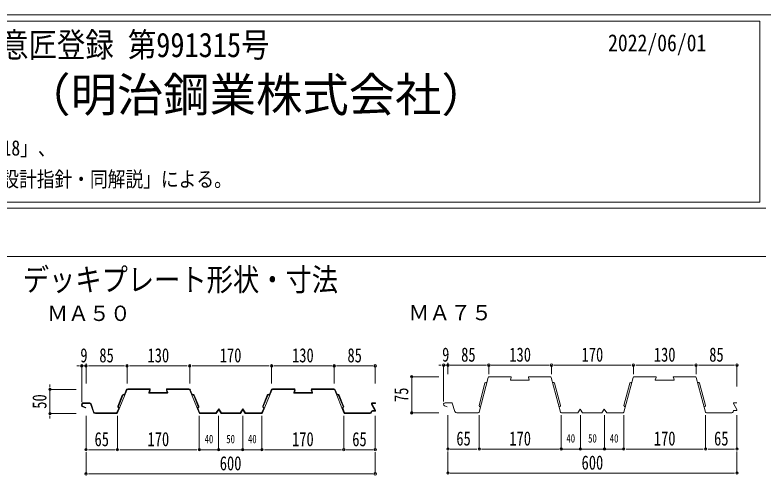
# Model space of a CAD drawing. Units: millimetres, scale not verified. Extents: x -2848 to 2848, y -2045 to 2045.
# Drawn here: x -1297 to -58, y 1283 to 2045 of the extents above; entities that cross this region are included whole.
import ezdxf
from ezdxf.enums import TextEntityAlignment as Align

# ---------------------------------------------------------------- set-up
doc = ezdxf.new("R2010")
doc.units = ezdxf.units.MM
doc.header["$LTSCALE"] = 8
doc.header["$PDMODE"] = 32
doc.header["$PDSIZE"] = 4
for name, color, linetype, lineweight in [('0-0_特記', 4, 'Continuous', 9), ('0-4_16', 7, 'Continuous', 18), ('0-5_32', 4, 'Continuous', 9), ('0-7_64', 3, 'Continuous', 18), ('0-E_TOKKI', 7, 'Continuous', 9)]:
    doc.layers.add(name, color=color, linetype=linetype, lineweight=lineweight)
doc.styles.add('ＭＳ ゴシック', font='')
doc.styles.get('ＭＳ ゴシック').set_extended_font_data('MS Gothic')

msp = doc.modelspace()

# ---------------------------------------------------------------- linework, layer by layer
at = {"layer": '0-0_特記', "color": 7, "lineweight": 18}
msp.add_line((-63.403, 2034.544), (-63.403, 1734.651), dxfattribs=at)
at = {"layer": '0-4_16'}
for p, q in [((-2848.301, 2044.544), (2848.301, 2044.544)), ((-2836.809, 2034.544), (-63.403, 2034.544))]:
    msp.add_line(p, q, dxfattribs=at)
at = {"layer": '0-5_32', "color": 7, "lineweight": 18}
for p, q in [((-2848.301, 1724.651), (-53.403, 1724.651)), ((-2836.809, 1734.651), (-63.403, 1734.651))]:
    msp.add_line(p, q, dxfattribs=at)
at = {"layer": '0-5_32', "color": 2, "lineweight": 18}
msp.add_line((-2848.301, 1644.651), (-53.403, 1644.651), dxfattribs=at)
at = {"layer": '0-E_TOKKI', "lineweight": 18}
for p, q in [((-1190.651, 1463.784), (-1194.641, 1463.784)), ((-1186.662, 1403.514), (-1186.662, 1463.784)), ((-1186.662, 1463.784), (-1179.48, 1463.784)), ((-1179.48, 1467.774), (-1179.48, 1463.784)), ((-1179.48, 1434.705), (-1179.48, 1463.784)), ((-1175.49, 1463.784), (-1171.501, 1463.784)), ((-1175.49, 1463.784), (-1171.501, 1463.784)), ((-1171.501, 1463.784), (-1163.521, 1463.784)), ((-1171.501, 1463.784), (-1119.634, 1463.784)), ((-1115.645, 1463.784), (-1119.634, 1463.784)), ((-1111.655, 1434.705), (-1111.655, 1463.784)), ((-1107.666, 1463.784), (-1103.676, 1463.784)), ((-1103.676, 1463.784), (-1015.902, 1463.784)), ((-1011.913, 1463.784), (-1015.902, 1463.784)), ((-1007.923, 1434.705), (-1007.923, 1463.784)), ((-1003.934, 1463.784), (-999.944, 1463.784)), ((-999.944, 1463.784), (-880.253, 1463.784)), ((-876.263, 1463.784), (-880.253, 1463.784)), ((-872.274, 1434.705), (-872.274, 1463.784)), ((-868.284, 1463.784), (-864.294, 1463.784)), ((-864.294, 1463.784), (-776.521, 1463.784)), ((-772.531, 1463.784), (-776.521, 1463.784)), ((-768.542, 1434.705), (-768.542, 1463.784)), ((-764.552, 1463.784), (-760.562, 1463.784)), ((-760.562, 1463.784), (-708.697, 1463.784)), ((-704.706, 1463.784), (-708.697, 1463.784)), ((-700.717, 1434.705), (-700.717, 1463.784)), ((-591.35, 1464.937), (-595.34, 1464.937)), ((-587.36, 1404.666), (-587.36, 1464.937)), ((-587.36, 1464.937), (-580.178, 1464.937)), ((-580.178, 1468.926), (-580.178, 1464.937)), ((-580.178, 1449.838), (-580.178, 1464.937)), ((-576.189, 1464.937), (-572.199, 1464.937)), ((-576.189, 1464.937), (-572.199, 1464.937)), ((-572.199, 1464.937), (-564.22, 1464.937)), ((-572.199, 1464.937), (-520.334, 1464.937)), ((-516.344, 1464.937), (-520.334, 1464.937)), ((-512.354, 1449.838), (-512.354, 1464.937)), ((-512.354, 1449.838), (-512.354, 1464.937)), ((-508.364, 1464.937), (-504.374, 1464.937)), ((-504.374, 1464.937), (-416.602, 1464.937)), ((-412.612, 1464.937), (-416.602, 1464.937)), ((-408.622, 1449.838), (-408.622, 1464.937)), ((-408.622, 1449.838), (-408.622, 1464.937)), ((-404.633, 1464.937), (-400.642, 1464.937)), ((-400.642, 1464.937), (-280.952, 1464.937)), ((-276.962, 1464.937), (-280.952, 1464.937)), ((-272.973, 1449.838), (-272.973, 1464.937)), ((-272.973, 1449.838), (-272.973, 1464.937)), ((-268.983, 1464.937), (-264.994, 1464.937)), ((-264.994, 1464.937), (-177.22, 1464.937)), ((-173.23, 1464.937), (-177.22, 1464.937)), ((-169.241, 1449.838), (-169.241, 1464.937)), ((-169.241, 1449.838), (-169.241, 1464.937)), ((-165.251, 1464.937), (-161.262, 1464.937)), ((-161.262, 1464.937), (-109.395, 1464.937)), ((-105.406, 1464.937), (-109.395, 1464.937)), ((-101.416, 1429.889), (-101.416, 1464.937)), ((-595.406, 1445.85), (-640.024, 1445.85)), ((-640.024, 1441.858), (-640.024, 1437.869)), ((-1239.326, 1428.738), (-1239.326, 1432.728)), ((-1195.722, 1424.748), (-1239.326, 1424.748)), ((-640.024, 1389.994), (-640.024, 1393.983)), ((-1239.326, 1380.86), (-1239.326, 1376.87)), ((-1179.48, 1380.86), (-1179.48, 1325.005)), ((-1127.614, 1380.86), (-1127.614, 1325.005)), ((-1127.614, 1380.86), (-1127.614, 1325.005)), ((-991.965, 1380.86), (-991.965, 1325.005)), ((-991.965, 1380.86), (-991.965, 1325.005)), ((-960.047, 1380.86), (-960.047, 1325.005)), ((-960.047, 1380.86), (-960.047, 1325.005)), ((-920.15, 1380.86), (-920.15, 1325.005)), ((-920.15, 1380.86), (-920.15, 1325.005)), ((-888.233, 1380.86), (-888.233, 1325.005)), ((-888.233, 1380.86), (-888.233, 1325.005)), ((-752.583, 1380.86), (-752.583, 1325.005)), ((-752.583, 1380.86), (-752.583, 1325.005)), ((-700.717, 1380.86), (-700.717, 1325.005)), ((-580.178, 1382.013), (-580.178, 1326.158)), ((-528.313, 1382.013), (-528.313, 1326.158)), ((-528.313, 1382.013), (-528.313, 1326.158)), ((-392.663, 1382.013), (-392.663, 1326.158)), ((-392.663, 1382.013), (-392.663, 1326.158)), ((-360.746, 1382.013), (-360.746, 1326.158)), ((-360.746, 1382.013), (-360.746, 1326.158)), ((-320.849, 1382.013), (-320.849, 1326.158)), ((-320.849, 1382.013), (-320.849, 1326.158)), ((-288.931, 1382.013), (-288.931, 1326.158)), ((-288.931, 1382.013), (-288.931, 1326.158)), ((-153.282, 1382.013), (-153.282, 1326.158)), ((-153.282, 1382.013), (-153.282, 1326.158)), ((-101.416, 1382.013), (-101.416, 1326.158)), ((-576.189, 1326.158), (-572.199, 1326.158)), ((-572.199, 1326.158), (-536.292, 1326.158)), ((-532.302, 1326.158), (-536.292, 1326.158)), ((-524.323, 1326.158), (-520.334, 1326.158)), ((-520.334, 1326.158), (-400.642, 1326.158)), ((-400.642, 1326.158), (-408.622, 1326.158)), ((-396.653, 1326.158), (-400.642, 1326.158)), ((-396.653, 1326.158), (-400.642, 1326.158)), ((-392.663, 1326.158), (-360.746, 1326.158)), ((-368.726, 1326.158), (-376.705, 1326.158)), ((-364.735, 1326.158), (-368.726, 1326.158)), ((-360.746, 1326.158), (-320.849, 1326.158)), ((-356.756, 1326.158), (-352.766, 1326.158)), ((-352.766, 1326.158), (-344.787, 1326.158)), ((-328.828, 1326.158), (-336.808, 1326.158)), ((-324.838, 1326.158), (-328.828, 1326.158)), ((-320.849, 1326.158), (-288.931, 1326.158)), ((-316.859, 1326.158), (-312.87, 1326.158)), ((-312.87, 1326.158), (-304.89, 1326.158)), ((-284.942, 1326.158), (-280.952, 1326.158)), ((-284.942, 1326.158), (-280.952, 1326.158)), ((-280.952, 1326.158), (-161.262, 1326.158)), ((-280.952, 1326.158), (-272.973, 1326.158)), ((-157.272, 1326.158), (-161.262, 1326.158)), ((-149.292, 1326.158), (-145.302, 1326.158)), ((-145.302, 1326.158), (-109.395, 1326.158)), ((-105.406, 1326.158), (-109.395, 1326.158)), ((-1179.48, 1321.015), (-1179.48, 1285.108)), ((-1175.49, 1325.005), (-1171.501, 1325.005)), ((-1171.501, 1325.005), (-1135.594, 1325.005)), ((-1131.604, 1325.005), (-1135.594, 1325.005)), ((-1123.624, 1325.005), (-1119.634, 1325.005)), ((-1119.634, 1325.005), (-999.944, 1325.005)), ((-999.944, 1325.005), (-1007.923, 1325.005)), ((-995.954, 1325.005), (-999.944, 1325.005)), ((-995.954, 1325.005), (-999.944, 1325.005)), ((-991.965, 1325.005), (-960.047, 1325.005)), ((-968.026, 1325.005), (-976.006, 1325.005)), ((-964.037, 1325.005), (-968.026, 1325.005)), ((-960.047, 1325.005), (-920.15, 1325.005)), ((-956.058, 1325.005), (-952.067, 1325.005)), ((-952.067, 1325.005), (-944.088, 1325.005)), ((-928.13, 1325.005), (-936.109, 1325.005)), ((-924.14, 1325.005), (-928.13, 1325.005)), ((-920.15, 1325.005), (-888.233, 1325.005)), ((-916.16, 1325.005), (-912.17, 1325.005)), ((-912.17, 1325.005), (-904.191, 1325.005)), ((-884.243, 1325.005), (-880.253, 1325.005)), ((-884.243, 1325.005), (-880.253, 1325.005)), ((-880.253, 1325.005), (-760.562, 1325.005)), ((-880.253, 1325.005), (-872.274, 1325.005)), ((-756.573, 1325.005), (-760.562, 1325.005)), ((-748.594, 1325.005), (-744.604, 1325.005)), ((-744.604, 1325.005), (-708.697, 1325.005)), ((-704.706, 1325.005), (-708.697, 1325.005)), ((-700.717, 1321.015), (-700.717, 1285.108)), ((-580.178, 1322.167), (-580.178, 1286.26)), ((-101.416, 1322.167), (-101.416, 1286.26)), ((-1175.49, 1285.108), (-1171.501, 1285.108)), ((-1171.501, 1285.108), (-708.697, 1285.108)), ((-704.706, 1285.108), (-708.697, 1285.108)), ((-576.189, 1286.26), (-572.199, 1286.26)), ((-572.199, 1286.26), (-109.395, 1286.26)), ((-105.406, 1286.26), (-109.395, 1286.26))]:
    msp.add_line(p, q, dxfattribs=at)
at = {"layer": '0-E_TOKKI', "color": 4}
for p, q in [((-528.61, 1387.187), (-513.283, 1444.663)), ((-511.741, 1445.848), (-476.172, 1445.848)), ((-475.415, 1444.798), (-476.71, 1440.914)), ((-475.953, 1439.863), (-446.25, 1439.863)), ((-445.493, 1440.914), (-446.787, 1444.798)), ((-446.03, 1445.848), (-410.462, 1445.848)), ((-408.919, 1444.663), (-393.592, 1387.187)), ((-288.615, 1387.187), (-273.289, 1444.663)), ((-271.746, 1445.848), (-236.178, 1445.848)), ((-235.421, 1444.798), (-236.715, 1440.914)), ((-235.958, 1439.863), (-206.255, 1439.863)), ((-205.498, 1440.914), (-206.793, 1444.798)), ((-206.036, 1445.848), (-170.466, 1445.848)), ((-168.925, 1444.663), (-153.598, 1387.187)), ((-1110.58, 1425.706), (-1075.01, 1425.706)), ((-1044.867, 1425.706), (-1009.298, 1425.706)), ((-870.58, 1425.706), (-835.01, 1425.706)), ((-804.867, 1425.706), (-769.298, 1425.706)), ((-518.776, 1434.903), (-528.514, 1398.386)), ((-515.498, 1436.357), (-517.464, 1436.071)), ((-406.704, 1436.357), (-404.738, 1436.071)), ((-403.426, 1434.903), (-393.689, 1398.386)), ((-278.782, 1434.903), (-288.519, 1398.386)), ((-275.504, 1436.357), (-277.469, 1436.071)), ((-166.71, 1436.357), (-164.744, 1436.071)), ((-163.432, 1434.903), (-153.694, 1398.386)), ((-1127.45, 1386.034), (-1112.122, 1423.563)), ((-1127.007, 1397.035), (-1119.507, 1415.399)), ((-1126.101, 1396.723), (-1118.642, 1414.987)), ((-1117.078, 1415.788), (-1115.374, 1415.599)), ((-1116.972, 1416.739), (-1115.988, 1416.63)), ((-1115.988, 1416.63), (-1113.009, 1423.926)), ((-1110.58, 1424.748), (-1075.01, 1424.748)), ((-1074.254, 1423.698), (-1075.548, 1419.814)), ((-1074.791, 1418.764), (-1045.087, 1418.764)), ((-1073.345, 1423.395), (-1074.57, 1419.721)), ((-1074.57, 1419.721), (-1045.308, 1419.721)), ((-1045.308, 1419.721), (-1046.533, 1423.395)), ((-1044.33, 1419.814), (-1045.625, 1423.698)), ((-1044.867, 1424.748), (-1009.298, 1424.748)), ((-1007.756, 1423.563), (-992.429, 1386.034)), ((-1006.87, 1423.926), (-1003.89, 1416.63)), ((-1002.801, 1415.788), (-1004.503, 1415.599)), ((-1002.906, 1416.739), (-1003.89, 1416.63)), ((-993.777, 1396.723), (-1001.236, 1414.987)), ((-992.87, 1397.035), (-1000.37, 1415.399)), ((-887.45, 1386.034), (-872.122, 1423.563)), ((-887.007, 1397.035), (-879.507, 1415.399)), ((-886.101, 1396.723), (-878.642, 1414.987)), ((-877.078, 1415.788), (-875.374, 1415.599)), ((-876.972, 1416.739), (-875.988, 1416.63)), ((-875.988, 1416.63), (-873.009, 1423.926)), ((-870.58, 1424.748), (-835.01, 1424.748)), ((-834.254, 1423.698), (-835.548, 1419.814)), ((-834.791, 1418.764), (-805.087, 1418.764)), ((-805.308, 1419.721), (-806.533, 1423.395)), ((-804.33, 1419.814), (-805.625, 1423.698)), ((-804.867, 1424.748), (-769.298, 1424.748)), ((-767.756, 1423.563), (-752.429, 1386.034)), ((-766.87, 1423.926), (-763.89, 1416.63)), ((-762.801, 1415.788), (-764.503, 1415.599)), ((-762.906, 1416.739), (-763.89, 1416.63)), ((-753.777, 1396.723), (-761.236, 1414.987)), ((-752.87, 1397.035), (-760.37, 1415.399)), ((-1173.552, 1402.565), (-1183.647, 1402.565)), ((-1173.552, 1401.607), (-1183.647, 1401.607)), ((-1172.17, 1400.81), (-1167.332, 1386.923)), ((-1171.266, 1401.124), (-1166.427, 1387.238)), ((-705.724, 1400.41), (-700.406, 1390.635)), ((-700.246, 1402.565), (-705.033, 1402.565)), ((-700.246, 1401.607), (-705.033, 1401.607)), ((-700.246, 1401.607), (-700.246, 1402.565)), ((-574.712, 1402.759), (-584.806, 1402.759)), ((-573.329, 1401.962), (-568.491, 1388.076)), ((-106.894, 1401.562), (-101.576, 1391.788)), ((-101.416, 1402.759), (-106.203, 1402.759)), ((-1184.898, 1395.773), (-1180.491, 1394.182)), ((-1184.572, 1396.674), (-1180.166, 1395.082)), ((-1180.166, 1395.082), (-1180.491, 1394.182)), ((-1128.336, 1386.397), (-1125.356, 1393.692)), ((-1126.135, 1394.303), (-1125.356, 1393.692)), ((-1125.544, 1395.057), (-1124.197, 1393.998)), ((-994.334, 1395.057), (-995.681, 1393.998)), ((-993.742, 1394.303), (-994.522, 1393.692)), ((-994.522, 1393.692), (-991.542, 1386.397)), ((-964.39, 1385.807), (-959.888, 1392.561)), ((-959.888, 1392.561), (-955.386, 1385.807)), ((-924.492, 1385.807), (-919.99, 1392.561)), ((-923.98, 1384.85), (-919.99, 1390.834)), ((-919.99, 1392.561), (-915.488, 1385.807)), ((-919.99, 1390.834), (-916, 1384.85)), ((-888.336, 1386.397), (-885.356, 1393.692)), ((-886.135, 1394.303), (-885.356, 1393.692)), ((-885.544, 1395.057), (-884.197, 1393.998)), ((-754.334, 1395.057), (-755.681, 1393.998)), ((-753.742, 1394.303), (-754.522, 1393.692)), ((-754.522, 1393.692), (-751.542, 1386.397)), ((-707.018, 1388.38), (-707.61, 1386.753)), ((-706.118, 1388.052), (-706.71, 1386.425)), ((-706.566, 1399.953), (-701.247, 1390.178)), ((-701.442, 1389.798), (-704.993, 1389.798)), ((-701.442, 1388.84), (-704.993, 1388.84)), ((-585.732, 1397.826), (-581.326, 1396.234)), ((-527.957, 1396.72), (-526.395, 1395.494)), ((-394.245, 1396.72), (-395.807, 1395.494)), ((-325.145, 1386.002), (-321.155, 1391.987)), ((-321.155, 1391.987), (-317.166, 1386.002)), ((-287.962, 1396.72), (-286.4, 1395.494)), ((-154.25, 1396.72), (-155.813, 1395.494)), ((-107.288, 1389.205), (-107.88, 1387.578)), ((-102.613, 1389.992), (-106.163, 1389.992)), ((-1164.128, 1385.807), (-1128.991, 1385.807)), ((-1164.128, 1384.85), (-1128.991, 1384.85)), ((-990.886, 1385.807), (-964.39, 1385.807)), ((-990.886, 1384.85), (-963.878, 1384.85)), ((-955.386, 1385.807), (-924.492, 1385.807)), ((-916, 1384.85), (-888.991, 1384.85)), ((-915.488, 1385.807), (-888.991, 1385.807)), ((-750.886, 1385.807), (-708.959, 1385.807)), ((-750.886, 1384.85), (-708.959, 1384.85)), ((-565.288, 1386.002), (-530.152, 1386.002)), ((-357.062, 1386.002), (-325.145, 1386.002)), ((-317.166, 1386.002), (-290.158, 1386.002)), ((-152.056, 1386.002), (-110.13, 1386.002))]:
    msp.add_line(p, q, dxfattribs=at)
at = {"layer": '0-E_TOKKI', "lineweight": 18}
for points in [[(-595.406, 1386.002), (-640.024, 1386.002), (-640.024, 1445.85)], [(-1195.722, 1384.85), (-1239.326, 1384.85), (-1239.326, 1424.748)]]:
    msp.add_lwpolyline(points, dxfattribs=at)
at = {"layer": '0-E_TOKKI', "color": 4}
for points in [[(-833.345, 1423.395), (-834.57, 1419.721), (-805.308, 1419.721)], [(-963.878, 1384.85), (-959.888, 1390.834), (-955.898, 1384.85), (-923.98, 1384.85)], [(-392.05, 1386.002), (-365.042, 1386.002), (-361.052, 1391.987), (-357.062, 1386.002)]]:
    msp.add_lwpolyline(points, dxfattribs=at)
for centre, radius, start, end in [((-511.741, 1444.252), 1.596, 90, 165.069), ((-475.953, 1440.662), 0.798, 161.565, 270), ((-476.172, 1445.05), 0.798, 341.565, 90), ((-446.03, 1445.05), 0.798, 90, 198.435), ((-446.25, 1440.662), 0.798, 270, 18.435), ((-410.462, 1444.252), 1.596, 14.931, 90), ((-271.746, 1444.252), 1.596, 90, 165.069), ((-235.958, 1440.662), 0.798, 161.565, 270), ((-236.178, 1445.05), 0.798, 341.565, 90), ((-206.036, 1445.05), 0.798, 90, 198.435), ((-206.255, 1440.662), 0.798, 270, 18.435), ((-170.466, 1444.252), 1.596, 14.931, 90), ((-1110.58, 1423.152), 2.554, 90, 165.069), ((-1075.01, 1423.95), 1.755, 341.565, 90), ((-1044.867, 1423.95), 1.755, 90, 198.435), ((-1009.298, 1423.152), 2.554, 14.931, 90), ((-870.58, 1423.152), 2.554, 90, 165.069), ((-835.01, 1423.95), 1.755, 341.565, 90), ((-804.867, 1423.95), 1.755, 90, 198.435), ((-769.298, 1423.152), 2.554, 14.931, 90), ((-517.234, 1434.492), 1.596, 98.267, 165.069), ((-404.968, 1434.492), 1.596, 14.931, 81.733), ((-277.24, 1434.492), 1.596, 98.267, 165.069), ((-164.974, 1434.492), 1.596, 14.931, 81.733), ((-1117.253, 1414.202), 2.554, 83.699, 150.5), ((-1117.253, 1414.202), 1.596, 83.699, 150.5), ((-1110.58, 1423.152), 1.596, 90, 165.069), ((-1074.791, 1419.562), 0.798, 161.565, 270), ((-1075.01, 1423.95), 0.798, 341.565, 90), ((-1044.867, 1423.95), 0.798, 90, 198.435), ((-1045.087, 1419.562), 0.798, 270, 18.435), ((-1009.298, 1423.152), 1.596, 14.931, 90), ((-1002.626, 1414.202), 2.554, 29.5, 96.301), ((-1002.626, 1414.202), 1.596, 29.5, 96.301), ((-877.253, 1414.202), 2.554, 83.699, 150.5), ((-877.253, 1414.202), 1.596, 83.699, 150.5), ((-870.58, 1423.152), 1.596, 90, 165.069), ((-834.791, 1419.562), 0.798, 161.565, 270), ((-835.01, 1423.95), 0.798, 341.565, 90), ((-804.867, 1423.95), 0.798, 90, 198.435), ((-805.087, 1419.562), 0.798, 270, 18.435), ((-769.298, 1423.152), 1.596, 14.931, 90), ((-762.626, 1414.202), 2.554, 29.5, 96.301), ((-762.626, 1414.202), 1.596, 29.5, 96.301), ((-1183.647, 1399.054), 3.511, 90, 248.783), ((-1183.647, 1399.054), 2.554, 90, 248.783), ((-1183.647, 1399.054), 2.554, 90, 248.783), ((-1173.552, 1400.011), 2.554, 29.999, 90), ((-1173.552, 1400.011), 1.596, 29.999, 90), ((-705.033, 1400.809), 1.755, 90, 210), ((-705.033, 1400.809), 0.798, 90, 210), ((-584.806, 1400.206), 2.554, 90, 248.783), ((-574.712, 1401.163), 1.596, 29.999, 90), ((-106.203, 1401.962), 0.798, 90, 210), ((-1124.558, 1396.312), 2.554, 165.069, 231.87), ((-1124.558, 1396.312), 1.596, 165.069, 231.87), ((-995.319, 1396.312), 1.596, 308.13, 14.931), ((-995.319, 1396.312), 2.554, 308.13, 14.931), ((-884.558, 1396.312), 2.554, 165.069, 231.87), ((-884.558, 1396.312), 1.596, 165.069, 231.87), ((-755.319, 1396.312), 1.596, 308.13, 14.931), ((-755.319, 1396.312), 2.554, 308.13, 14.931), ((-704.993, 1387.643), 2.154, 90, 160), ((-704.993, 1387.643), 1.197, 90, 160), ((-701.442, 1390.037), 1.197, 270, 30), ((-701.442, 1390.037), 0.239, 270, 30), ((-565.288, 1389.514), 3.511, 203.679, 270), ((-526.972, 1397.975), 1.596, 165.069, 231.87), ((-395.23, 1397.975), 1.596, 308.13, 14.931), ((-286.978, 1397.975), 1.596, 165.069, 231.87), ((-155.236, 1397.975), 1.596, 308.13, 14.931), ((-106.163, 1388.795), 1.197, 90, 160), ((-102.613, 1391.189), 1.197, 270, 30), ((-1164.128, 1388.361), 3.511, 203.679, 270), ((-1164.128, 1388.361), 2.554, 203.679, 270), ((-1128.991, 1386.446), 0.638, 270, 345.069), ((-1128.991, 1386.446), 1.596, 270, 345.069), ((-990.886, 1386.446), 1.596, 194.931, 270), ((-990.886, 1386.446), 0.638, 194.931, 270), ((-888.991, 1386.446), 0.638, 270, 345.069), ((-888.991, 1386.446), 1.596, 270, 345.069), ((-750.886, 1386.446), 1.596, 194.931, 270), ((-750.886, 1386.446), 0.638, 194.931, 270), ((-708.959, 1387.244), 1.436, 270, 340), ((-708.959, 1387.244), 2.394, 270, 340), ((-530.152, 1387.598), 1.596, 270, 345.069), ((-392.05, 1387.598), 1.596, 194.931, 270), ((-290.158, 1387.598), 1.596, 270, 345.069), ((-152.056, 1387.598), 1.596, 194.931, 270), ((-110.13, 1388.396), 2.394, 270, 340)]:
    msp.add_arc(centre, radius, start, end, dxfattribs=at)
at = {"layer": '0-E_TOKKI'}
for p in [(-1186.662, 1463.784), (-1179.48, 1463.784), (-1111.655, 1463.784), (-1007.923, 1463.784), (-872.274, 1463.784), (-768.542, 1463.784), (-700.717, 1463.784), (-587.36, 1464.937), (-580.178, 1464.937), (-512.354, 1464.937), (-408.622, 1464.937), (-272.973, 1464.937), (-169.241, 1464.937), (-101.416, 1464.937), (-640.024, 1445.848), (-1239.326, 1424.748), (-640.024, 1386.004), (-1239.326, 1384.85), (-1179.48, 1325.005), (-1127.614, 1325.005), (-991.965, 1325.005), (-960.047, 1325.005), (-920.15, 1325.005), (-888.233, 1325.005), (-752.583, 1325.005), (-700.717, 1325.005), (-580.178, 1326.158), (-528.313, 1326.158), (-392.663, 1326.158), (-360.746, 1326.158), (-320.849, 1326.158), (-288.931, 1326.158), (-153.282, 1326.158), (-101.416, 1326.158), (-1179.48, 1285.108), (-700.717, 1285.108), (-580.178, 1286.26), (-101.416, 1286.26)]:
    msp.add_point(p, dxfattribs=at)

# ---------------------------------------------------------------- texts
at = {"layer": '0-0_特記', "color": 7, "style": 'ＭＳ ゴシック', "width": 0.85}
for s, height, p in [('特許取得 第2741553号\u3000\u3000意匠登録 第991315号', 40.54, (-1885.388, 1962.597)), ('ＭＡデッキ合成スラブの設計・施工は、（社）日本鉄鋼連盟編「デッキプレート床構造設計・施工規準-2018」、', 25.34, (-2713.406, 1804.274)), ('合成スラブ工業会編「合成スラブの設計・施工マニュアル」、および （社）日本建築学会「各種合成構造設計指針・同解説」による。', 25.34, (-2715.471, 1752.461)), ('デッキプレート形状・寸法', 37.54, (-1284.435, 1576.503))]:
    msp.add_text(s, height=height, dxfattribs=at).set_placement(p, align=Align.BOTTOM_LEFT)
at = {"layer": '0-0_特記', "color": 7, "style": 'ＭＳ ゴシック'}
msp.add_text('（明治鋼業株式会社）', height=56.3, dxfattribs=at).set_placement((-1282.056, 1867.479), align=Align.BOTTOM_LEFT)
at = {"layer": '0-7_64', "color": 7, "style": 'ＭＳ ゴシック', "width": 0.85}
msp.add_text('2022/06/01', height=28.15, dxfattribs=at).set_placement((-314.914, 1976.004), align=Align.BOTTOM_LEFT)
at = {"layer": '0-E_TOKKI', "style": 'ＭＳ ゴシック'}
for s, p in [('ＭＡ５０', (-1244.032, 1530.438)), ('ＭＡ７５', (-645.633, 1531.59))]:
    msp.add_text(s, height=25.4, dxfattribs=at).set_placement(p, align=Align.BOTTOM_LEFT)
at = {"layer": '0-E_TOKKI', "style": 'ＭＳ ゴシック', "width": 0.75}
for s, height, p in [('9', 23.46, (-1189.07, 1462.538)), ('85', 23.46, (-1157.567, 1462.538)), ('130', 23.46, (-1077.789, 1462.538)), ('170', 23.46, (-958.098, 1462.538)), ('130', 23.46, (-838.408, 1462.538)), ('85', 23.46, (-746.63, 1462.538)), ('9', 23.46, (-589.77, 1463.69)), ('85', 23.46, (-558.266, 1463.69)), ('130', 23.46, (-478.488, 1463.69)), ('170', 23.46, (-358.798, 1463.69)), ('130', 23.46, (-239.106, 1463.69)), ('85', 23.46, (-147.328, 1463.69)), ('65', 23.46, (-1165.547, 1323.758)), ('170', 23.46, (-1077.789, 1323.758)), ('170', 23.46, (-838.408, 1323.758)), ('65', 23.46, (-738.65, 1323.758)), ('65', 23.46, (-566.246, 1324.911)), ('170', 23.46, (-478.488, 1324.911)), ('40', 14.08, (-383.905, 1332.591)), ('50', 14.08, (-347.998, 1332.591)), ('40', 14.08, (-312.09, 1332.591)), ('170', 23.46, (-239.106, 1324.911)), ('65', 23.46, (-139.349, 1324.911)), ('40', 14.08, (-983.206, 1331.438)), ('50', 14.08, (-947.298, 1331.438)), ('40', 14.08, (-911.391, 1331.438)), ('600', 23.46, (-958.098, 1283.862)), ('600', 23.46, (-358.798, 1285.014))]:
    msp.add_text(s, height=height, dxfattribs=at).set_placement(p, align=Align.BOTTOM_LEFT)
for s, p in [('75', (-638.778, 1403.926)), ('50', (-1238.079, 1392.799))]:
    msp.add_text(s, height=23.46, rotation=90, dxfattribs=at).set_placement(p, align=Align.BOTTOM_LEFT)

doc.saveas('drawing.dxf')
